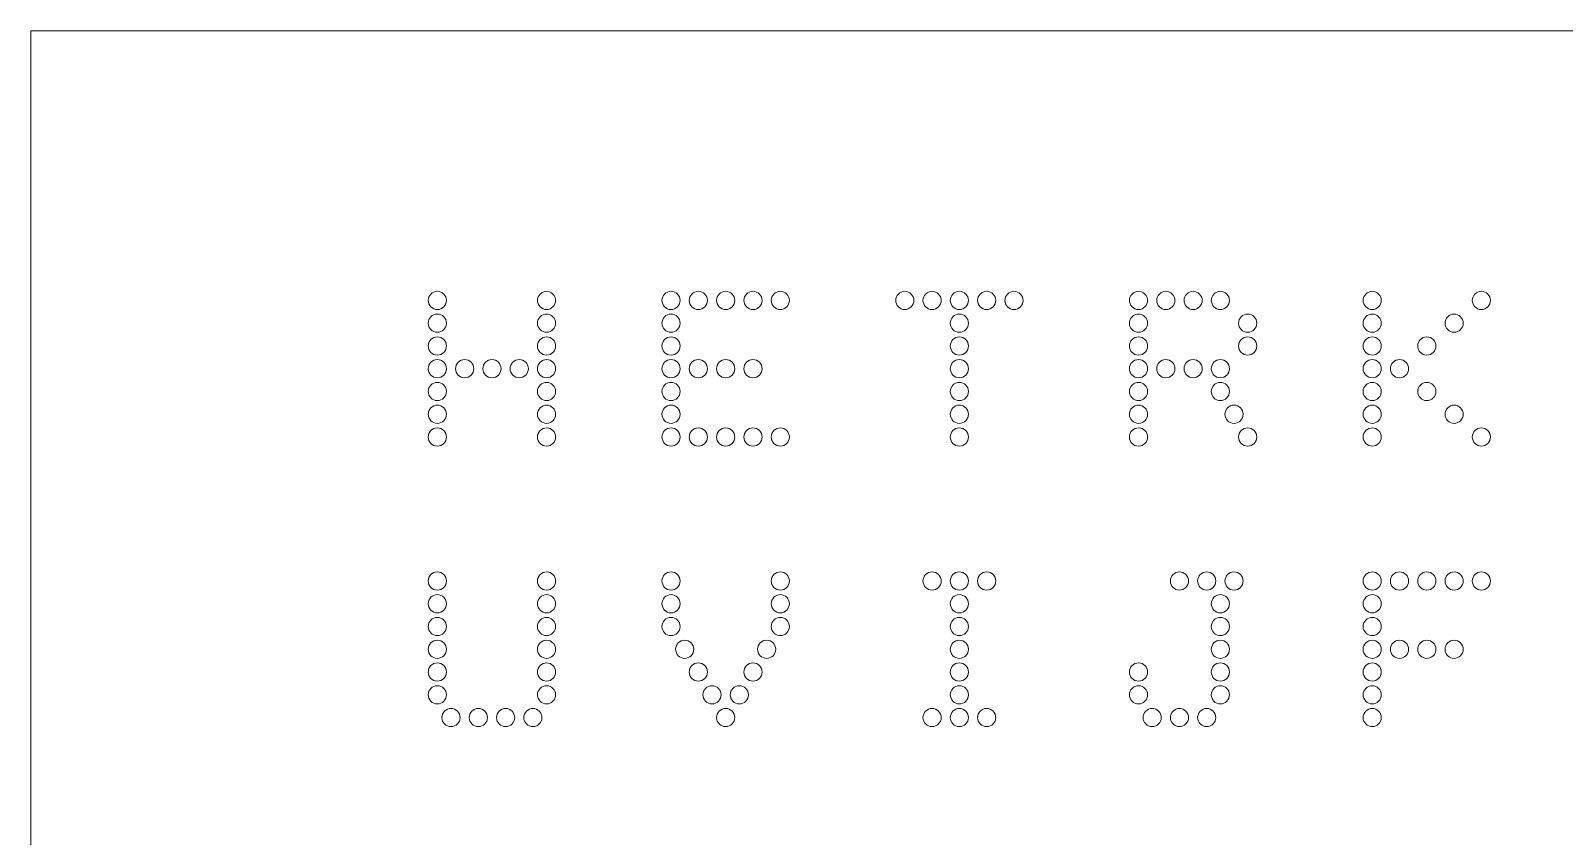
# Model space of a CAD drawing. Header units: millimetres. Extents: x -116 to 116, y -116 to 114.
# Drawn here: x -116.1 to -6.7, y 56.5 to 113.9 of the extents above; entities that cross this region are included whole.
import ezdxf

# ---------------------------------------------------------------- set-up
doc = ezdxf.new("R2010")
doc.units = ezdxf.units.MM
doc.header["$MEASUREMENT"] = 0
doc.layers.add('Laag 1', color=7, linetype='Continuous')

msp = doc.modelspace()

# ---------------------------------------------------------------- linework, layer by layer
at = {"layer": 'Laag 1', "color": 250, "lineweight": 20}
msp.add_lwpolyline([(-116.062, -116.062), (115.9378, -116.062), (115.9378, 113.938), (-116.062, 113.938), (-116.062, -116.062)], close=True, dxfattribs=at)
at = {"layer": 'Laag 1', "color": 250, "lineweight": 9}
for points in [[(-87.6993, 94.7068), (-87.6993, 94.3498), (-87.4072, 94.0577), (-87.0502, 94.0577), (-87.0502, 94.0577), (-86.6932, 94.0577), (-86.4011, 94.3498), (-86.4011, 94.7068), (-86.4011, 94.7068), (-86.4011, 95.0638), (-86.6932, 95.3559), (-87.0502, 95.3559), (-87.0502, 95.3559), (-87.4072, 95.3559), (-87.6993, 95.0638), (-87.6993, 94.7068)], [(-79.91, 94.7068), (-79.91, 94.3498), (-79.6179, 94.0577), (-79.2608, 94.0577), (-79.2608, 94.0577), (-78.9038, 94.0577), (-78.6117, 94.3498), (-78.6117, 94.7068), (-78.6117, 94.7068), (-78.6117, 95.0638), (-78.9038, 95.3559), (-79.2608, 95.3559), (-79.2608, 95.3559), (-79.6179, 95.3559), (-79.91, 95.0638), (-79.91, 94.7068)], [(-71.0262, 94.7068), (-71.0262, 94.3498), (-70.7341, 94.0577), (-70.3771, 94.0577), (-70.3771, 94.0577), (-70.0201, 94.0577), (-69.728, 94.3498), (-69.728, 94.7068), (-69.728, 94.7068), (-69.728, 95.0638), (-70.0201, 95.3559), (-70.3771, 95.3559), (-70.3771, 95.3559), (-70.7341, 95.3559), (-71.0262, 95.0638), (-71.0262, 94.7068)], [(-69.0789, 94.7068), (-69.0789, 94.3498), (-68.7868, 94.0577), (-68.4298, 94.0577), (-68.4298, 94.0577), (-68.0727, 94.0577), (-67.7806, 94.3498), (-67.7806, 94.7068), (-67.7806, 94.7068), (-67.7806, 95.0638), (-68.0727, 95.3559), (-68.4298, 95.3559), (-68.4298, 95.3559), (-68.7868, 95.3559), (-69.0789, 95.0638), (-69.0789, 94.7068)], [(-67.1315, 94.7068), (-67.1315, 94.3498), (-66.8394, 94.0577), (-66.4824, 94.0577), (-66.4824, 94.0577), (-66.1254, 94.0577), (-65.8333, 94.3498), (-65.8333, 94.7068), (-65.8333, 94.7068), (-65.8333, 95.0638), (-66.1254, 95.3559), (-66.4824, 95.3559), (-66.4824, 95.3559), (-66.8394, 95.3559), (-67.1315, 95.0638), (-67.1315, 94.7068)], [(-65.1842, 94.7068), (-65.1842, 94.3498), (-64.8921, 94.0577), (-64.5351, 94.0577), (-64.5351, 94.0577), (-64.1781, 94.0577), (-63.886, 94.3498), (-63.886, 94.7068), (-63.886, 94.7068), (-63.886, 95.0638), (-64.1781, 95.3559), (-64.5351, 95.3559), (-64.5351, 95.3559), (-64.8921, 95.3559), (-65.1842, 95.0638), (-65.1842, 94.7068)], [(-63.2369, 94.7068), (-63.2369, 94.3498), (-62.9448, 94.0577), (-62.5877, 94.0577), (-62.5877, 94.0577), (-62.2307, 94.0577), (-61.9386, 94.3498), (-61.9386, 94.7068), (-61.9386, 94.7068), (-61.9386, 95.0638), (-62.2307, 95.3559), (-62.5877, 95.3559), (-62.5877, 95.3559), (-62.9448, 95.3559), (-63.2369, 95.0638), (-63.2369, 94.7068)], [(-54.3531, 94.7068), (-54.3531, 94.3498), (-54.061, 94.0577), (-53.704, 94.0577), (-53.704, 94.0577), (-53.347, 94.0577), (-53.0549, 94.3498), (-53.0549, 94.7068), (-53.0549, 94.7068), (-53.0549, 95.0638), (-53.347, 95.3559), (-53.704, 95.3559), (-53.704, 95.3559), (-54.061, 95.3559), (-54.3531, 95.0638), (-54.3531, 94.7068)], [(-52.4058, 94.7068), (-52.4058, 94.3498), (-52.1137, 94.0577), (-51.7567, 94.0577), (-51.7567, 94.0577), (-51.3996, 94.0577), (-51.1075, 94.3498), (-51.1075, 94.7068), (-51.1075, 94.7068), (-51.1075, 95.0638), (-51.3996, 95.3559), (-51.7567, 95.3559), (-51.7567, 95.3559), (-52.1137, 95.3559), (-52.4058, 95.0638), (-52.4058, 94.7068)], [(-50.4584, 94.7068), (-50.4584, 94.3498), (-50.1663, 94.0577), (-49.8093, 94.0577), (-49.8093, 94.0577), (-49.4523, 94.0577), (-49.1602, 94.3498), (-49.1602, 94.7068), (-49.1602, 94.7068), (-49.1602, 95.0638), (-49.4523, 95.3559), (-49.8093, 95.3559), (-49.8093, 95.3559), (-50.1663, 95.3559), (-50.4584, 95.0638), (-50.4584, 94.7068)], [(-48.5111, 94.7068), (-48.5111, 94.3498), (-48.219, 94.0577), (-47.862, 94.0577), (-47.862, 94.0577), (-47.505, 94.0577), (-47.2129, 94.3498), (-47.2129, 94.7068), (-47.2129, 94.7068), (-47.2129, 95.0638), (-47.505, 95.3559), (-47.862, 95.3559), (-47.862, 95.3559), (-48.219, 95.3559), (-48.5111, 95.0638), (-48.5111, 94.7068)], [(-46.5638, 94.7068), (-46.5638, 94.3498), (-46.2717, 94.0577), (-45.9146, 94.0577), (-45.9146, 94.0577), (-45.5576, 94.0577), (-45.2655, 94.3498), (-45.2655, 94.7068), (-45.2655, 94.7068), (-45.2655, 95.0638), (-45.5576, 95.3559), (-45.9146, 95.3559), (-45.9146, 95.3559), (-46.2717, 95.3559), (-46.5638, 95.0638), (-46.5638, 94.7068)], [(-37.68, 94.7068), (-37.68, 94.3498), (-37.3879, 94.0577), (-37.0309, 94.0577), (-37.0309, 94.0577), (-36.6739, 94.0577), (-36.3818, 94.3498), (-36.3818, 94.7068), (-36.3818, 94.7068), (-36.3818, 95.0638), (-36.6739, 95.3559), (-37.0309, 95.3559), (-37.0309, 95.3559), (-37.3879, 95.3559), (-37.68, 95.0638), (-37.68, 94.7068)], [(-35.7327, 94.7068), (-35.7327, 94.3498), (-35.4406, 94.0577), (-35.0836, 94.0577), (-35.0836, 94.0577), (-34.7265, 94.0577), (-34.4344, 94.3498), (-34.4344, 94.7068), (-34.4344, 94.7068), (-34.4344, 95.0638), (-34.7265, 95.3559), (-35.0836, 95.3559), (-35.0836, 95.3559), (-35.4406, 95.3559), (-35.7327, 95.0638), (-35.7327, 94.7068)], [(-33.7853, 94.7068), (-33.7853, 94.3498), (-33.4932, 94.0577), (-33.1362, 94.0577), (-33.1362, 94.0577), (-32.7792, 94.0577), (-32.4871, 94.3498), (-32.4871, 94.7068), (-32.4871, 94.7068), (-32.4871, 95.0638), (-32.7792, 95.3559), (-33.1362, 95.3559), (-33.1362, 95.3559), (-33.4932, 95.3559), (-33.7853, 95.0638), (-33.7853, 94.7068)], [(-31.838, 94.7068), (-31.838, 94.3498), (-31.5459, 94.0577), (-31.1889, 94.0577), (-31.1889, 94.0577), (-30.8319, 94.0577), (-30.5398, 94.3498), (-30.5398, 94.7068), (-30.5398, 94.7068), (-30.5398, 95.0638), (-30.8319, 95.3559), (-31.1889, 95.3559), (-31.1889, 95.3559), (-31.5459, 95.3559), (-31.838, 95.0638), (-31.838, 94.7068)], [(-21.0069, 94.7068), (-21.0069, 94.3498), (-20.7148, 94.0577), (-20.3578, 94.0577), (-20.3578, 94.0577), (-20.0008, 94.0577), (-19.7087, 94.3498), (-19.7087, 94.7068), (-19.7087, 94.7068), (-19.7087, 95.0638), (-20.0008, 95.3559), (-20.3578, 95.3559), (-20.3578, 95.3559), (-20.7148, 95.3559), (-21.0069, 95.0638), (-21.0069, 94.7068)], [(-13.2176, 94.7068), (-13.2176, 94.3498), (-12.9255, 94.0577), (-12.5684, 94.0577), (-12.5684, 94.0577), (-12.2114, 94.0577), (-11.9193, 94.3498), (-11.9193, 94.7068), (-11.9193, 94.7068), (-11.9193, 95.0638), (-12.2114, 95.3559), (-12.5684, 95.3559), (-12.5684, 95.3559), (-12.9255, 95.3559), (-13.2176, 95.0638), (-13.2176, 94.7068)], [(-87.6993, 93.084), (-87.6993, 92.727), (-87.4072, 92.4349), (-87.0502, 92.4349), (-87.0502, 92.4349), (-86.6932, 92.4349), (-86.4011, 92.727), (-86.4011, 93.084), (-86.4011, 93.084), (-86.4011, 93.441), (-86.6932, 93.7331), (-87.0502, 93.7331), (-87.0502, 93.7331), (-87.4072, 93.7331), (-87.6993, 93.441), (-87.6993, 93.084)], [(-79.91, 93.084), (-79.91, 92.727), (-79.6179, 92.4349), (-79.2608, 92.4349), (-79.2608, 92.4349), (-78.9038, 92.4349), (-78.6117, 92.727), (-78.6117, 93.084), (-78.6117, 93.084), (-78.6117, 93.441), (-78.9038, 93.7331), (-79.2608, 93.7331), (-79.2608, 93.7331), (-79.6179, 93.7331), (-79.91, 93.441), (-79.91, 93.084)], [(-71.0262, 93.084), (-71.0262, 92.727), (-70.7341, 92.4349), (-70.3771, 92.4349), (-70.3771, 92.4349), (-70.0201, 92.4349), (-69.728, 92.727), (-69.728, 93.084), (-69.728, 93.084), (-69.728, 93.441), (-70.0201, 93.7331), (-70.3771, 93.7331), (-70.3771, 93.7331), (-70.7341, 93.7331), (-71.0262, 93.441), (-71.0262, 93.084)], [(-50.4584, 93.084), (-50.4584, 92.727), (-50.1663, 92.4349), (-49.8093, 92.4349), (-49.8093, 92.4349), (-49.4523, 92.4349), (-49.1602, 92.727), (-49.1602, 93.084), (-49.1602, 93.084), (-49.1602, 93.441), (-49.4523, 93.7331), (-49.8093, 93.7331), (-49.8093, 93.7331), (-50.1663, 93.7331), (-50.4584, 93.441), (-50.4584, 93.084)], [(-37.68, 93.084), (-37.68, 92.727), (-37.3879, 92.4349), (-37.0309, 92.4349), (-37.0309, 92.4349), (-36.6739, 92.4349), (-36.3818, 92.727), (-36.3818, 93.084), (-36.3818, 93.084), (-36.3818, 93.441), (-36.6739, 93.7331), (-37.0309, 93.7331), (-37.0309, 93.7331), (-37.3879, 93.7331), (-37.68, 93.441), (-37.68, 93.084)], [(-29.8907, 93.084), (-29.8907, 92.727), (-29.5986, 92.4349), (-29.2415, 92.4349), (-29.2415, 92.4349), (-28.8845, 92.4349), (-28.5924, 92.727), (-28.5924, 93.084), (-28.5924, 93.084), (-28.5924, 93.441), (-28.8845, 93.7331), (-29.2415, 93.7331), (-29.2415, 93.7331), (-29.5986, 93.7331), (-29.8907, 93.441), (-29.8907, 93.084)], [(-21.0069, 93.084), (-21.0069, 92.727), (-20.7148, 92.4349), (-20.3578, 92.4349), (-20.3578, 92.4349), (-20.0008, 92.4349), (-19.7087, 92.727), (-19.7087, 93.084), (-19.7087, 93.084), (-19.7087, 93.441), (-20.0008, 93.7331), (-20.3578, 93.7331), (-20.3578, 93.7331), (-20.7148, 93.7331), (-21.0069, 93.441), (-21.0069, 93.084)], [(-15.1649, 93.084), (-15.1649, 92.727), (-14.8728, 92.4349), (-14.5158, 92.4349), (-14.5158, 92.4349), (-14.1588, 92.4349), (-13.8667, 92.727), (-13.8667, 93.084), (-13.8667, 93.084), (-13.8667, 93.441), (-14.1588, 93.7331), (-14.5158, 93.7331), (-14.5158, 93.7331), (-14.8728, 93.7331), (-15.1649, 93.441), (-15.1649, 93.084)], [(-87.6993, 91.4612), (-87.6993, 91.1042), (-87.4072, 90.8121), (-87.0502, 90.8121), (-87.0502, 90.8121), (-86.6932, 90.8121), (-86.4011, 91.1042), (-86.4011, 91.4612), (-86.4011, 91.4612), (-86.4011, 91.8182), (-86.6932, 92.1103), (-87.0502, 92.1103), (-87.0502, 92.1103), (-87.4072, 92.1103), (-87.6993, 91.8182), (-87.6993, 91.4612)], [(-79.91, 91.4612), (-79.91, 91.1042), (-79.6179, 90.8121), (-79.2608, 90.8121), (-79.2608, 90.8121), (-78.9038, 90.8121), (-78.6117, 91.1042), (-78.6117, 91.4612), (-78.6117, 91.4612), (-78.6117, 91.8182), (-78.9038, 92.1103), (-79.2608, 92.1103), (-79.2608, 92.1103), (-79.6179, 92.1103), (-79.91, 91.8182), (-79.91, 91.4612)], [(-71.0262, 91.4612), (-71.0262, 91.1042), (-70.7341, 90.8121), (-70.3771, 90.8121), (-70.3771, 90.8121), (-70.0201, 90.8121), (-69.728, 91.1042), (-69.728, 91.4612), (-69.728, 91.4612), (-69.728, 91.8182), (-70.0201, 92.1103), (-70.3771, 92.1103), (-70.3771, 92.1103), (-70.7341, 92.1103), (-71.0262, 91.8182), (-71.0262, 91.4612)], [(-50.4584, 91.4612), (-50.4584, 91.1042), (-50.1663, 90.8121), (-49.8093, 90.8121), (-49.8093, 90.8121), (-49.4523, 90.8121), (-49.1602, 91.1042), (-49.1602, 91.4612), (-49.1602, 91.4612), (-49.1602, 91.8182), (-49.4523, 92.1103), (-49.8093, 92.1103), (-49.8093, 92.1103), (-50.1663, 92.1103), (-50.4584, 91.8182), (-50.4584, 91.4612)], [(-37.68, 91.4612), (-37.68, 91.1042), (-37.3879, 90.8121), (-37.0309, 90.8121), (-37.0309, 90.8121), (-36.6739, 90.8121), (-36.3818, 91.1042), (-36.3818, 91.4612), (-36.3818, 91.4612), (-36.3818, 91.8182), (-36.6739, 92.1103), (-37.0309, 92.1103), (-37.0309, 92.1103), (-37.3879, 92.1103), (-37.68, 91.8182), (-37.68, 91.4612)], [(-29.8907, 91.4612), (-29.8907, 91.1042), (-29.5986, 90.8121), (-29.2415, 90.8121), (-29.2415, 90.8121), (-28.8845, 90.8121), (-28.5924, 91.1042), (-28.5924, 91.4612), (-28.5924, 91.4612), (-28.5924, 91.8182), (-28.8845, 92.1103), (-29.2415, 92.1103), (-29.2415, 92.1103), (-29.5986, 92.1103), (-29.8907, 91.8182), (-29.8907, 91.4612)], [(-21.0069, 91.4612), (-21.0069, 91.1042), (-20.7148, 90.8121), (-20.3578, 90.8121), (-20.3578, 90.8121), (-20.0008, 90.8121), (-19.7087, 91.1042), (-19.7087, 91.4612), (-19.7087, 91.4612), (-19.7087, 91.8182), (-20.0008, 92.1103), (-20.3578, 92.1103), (-20.3578, 92.1103), (-20.7148, 92.1103), (-21.0069, 91.8182), (-21.0069, 91.4612)], [(-17.1122, 91.4612), (-17.1122, 91.1042), (-16.8201, 90.8121), (-16.4631, 90.8121), (-16.4631, 90.8121), (-16.1061, 90.8121), (-15.814, 91.1042), (-15.814, 91.4612), (-15.814, 91.4612), (-15.814, 91.8182), (-16.1061, 92.1103), (-16.4631, 92.1103), (-16.4631, 92.1103), (-16.8201, 92.1103), (-17.1122, 91.8182), (-17.1122, 91.4612)], [(-87.6993, 89.8385), (-87.6993, 89.4814), (-87.4072, 89.1893), (-87.0502, 89.1893), (-87.0502, 89.1893), (-86.6932, 89.1893), (-86.4011, 89.4814), (-86.4011, 89.8385), (-86.4011, 89.8385), (-86.4011, 90.1955), (-86.6932, 90.4876), (-87.0502, 90.4876), (-87.0502, 90.4876), (-87.4072, 90.4876), (-87.6993, 90.1955), (-87.6993, 89.8385)], [(-85.752, 89.8385), (-85.752, 89.4814), (-85.4599, 89.1893), (-85.1029, 89.1893), (-85.1029, 89.1893), (-84.7458, 89.1893), (-84.4537, 89.4814), (-84.4537, 89.8385), (-84.4537, 89.8385), (-84.4537, 90.1955), (-84.7458, 90.4876), (-85.1029, 90.4876), (-85.1029, 90.4876), (-85.4599, 90.4876), (-85.752, 90.1955), (-85.752, 89.8385)], [(-83.8046, 89.8385), (-83.8046, 89.4814), (-83.5125, 89.1893), (-83.1555, 89.1893), (-83.1555, 89.1893), (-82.7985, 89.1893), (-82.5064, 89.4814), (-82.5064, 89.8385), (-82.5064, 89.8385), (-82.5064, 90.1955), (-82.7985, 90.4876), (-83.1555, 90.4876), (-83.1555, 90.4876), (-83.5125, 90.4876), (-83.8046, 90.1955), (-83.8046, 89.8385)], [(-81.8573, 89.8385), (-81.8573, 89.4814), (-81.5652, 89.1893), (-81.2082, 89.1893), (-81.2082, 89.1893), (-80.8512, 89.1893), (-80.5591, 89.4814), (-80.5591, 89.8385), (-80.5591, 89.8385), (-80.5591, 90.1955), (-80.8512, 90.4876), (-81.2082, 90.4876), (-81.2082, 90.4876), (-81.5652, 90.4876), (-81.8573, 90.1955), (-81.8573, 89.8385)], [(-79.91, 89.8385), (-79.91, 89.4814), (-79.6179, 89.1893), (-79.2608, 89.1893), (-79.2608, 89.1893), (-78.9038, 89.1893), (-78.6117, 89.4814), (-78.6117, 89.8385), (-78.6117, 89.8385), (-78.6117, 90.1955), (-78.9038, 90.4876), (-79.2608, 90.4876), (-79.2608, 90.4876), (-79.6179, 90.4876), (-79.91, 90.1955), (-79.91, 89.8385)], [(-71.0262, 89.8385), (-71.0262, 89.4814), (-70.7341, 89.1893), (-70.3771, 89.1893), (-70.3771, 89.1893), (-70.0201, 89.1893), (-69.728, 89.4814), (-69.728, 89.8385), (-69.728, 89.8385), (-69.728, 90.1955), (-70.0201, 90.4876), (-70.3771, 90.4876), (-70.3771, 90.4876), (-70.7341, 90.4876), (-71.0262, 90.1955), (-71.0262, 89.8385)], [(-69.0789, 89.8385), (-69.0789, 89.4814), (-68.7868, 89.1893), (-68.4298, 89.1893), (-68.4298, 89.1893), (-68.0727, 89.1893), (-67.7806, 89.4814), (-67.7806, 89.8385), (-67.7806, 89.8385), (-67.7806, 90.1955), (-68.0727, 90.4876), (-68.4298, 90.4876), (-68.4298, 90.4876), (-68.7868, 90.4876), (-69.0789, 90.1955), (-69.0789, 89.8385)], [(-67.1315, 89.8385), (-67.1315, 89.4814), (-66.8394, 89.1893), (-66.4824, 89.1893), (-66.4824, 89.1893), (-66.1254, 89.1893), (-65.8333, 89.4814), (-65.8333, 89.8385), (-65.8333, 89.8385), (-65.8333, 90.1955), (-66.1254, 90.4876), (-66.4824, 90.4876), (-66.4824, 90.4876), (-66.8394, 90.4876), (-67.1315, 90.1955), (-67.1315, 89.8385)], [(-65.1842, 89.8385), (-65.1842, 89.4814), (-64.8921, 89.1893), (-64.5351, 89.1893), (-64.5351, 89.1893), (-64.1781, 89.1893), (-63.886, 89.4814), (-63.886, 89.8385), (-63.886, 89.8385), (-63.886, 90.1955), (-64.1781, 90.4876), (-64.5351, 90.4876), (-64.5351, 90.4876), (-64.8921, 90.4876), (-65.1842, 90.1955), (-65.1842, 89.8385)], [(-50.4584, 89.8385), (-50.4584, 89.4814), (-50.1663, 89.1893), (-49.8093, 89.1893), (-49.8093, 89.1893), (-49.4523, 89.1893), (-49.1602, 89.4814), (-49.1602, 89.8385), (-49.1602, 89.8385), (-49.1602, 90.1955), (-49.4523, 90.4876), (-49.8093, 90.4876), (-49.8093, 90.4876), (-50.1663, 90.4876), (-50.4584, 90.1955), (-50.4584, 89.8385)], [(-37.68, 89.8385), (-37.68, 89.4814), (-37.3879, 89.1893), (-37.0309, 89.1893), (-37.0309, 89.1893), (-36.6739, 89.1893), (-36.3818, 89.4814), (-36.3818, 89.8385), (-36.3818, 89.8385), (-36.3818, 90.1955), (-36.6739, 90.4876), (-37.0309, 90.4876), (-37.0309, 90.4876), (-37.3879, 90.4876), (-37.68, 90.1955), (-37.68, 89.8385)], [(-35.7327, 89.8385), (-35.7327, 89.4814), (-35.4406, 89.1893), (-35.0836, 89.1893), (-35.0836, 89.1893), (-34.7265, 89.1893), (-34.4344, 89.4814), (-34.4344, 89.8385), (-34.4344, 89.8385), (-34.4344, 90.1955), (-34.7265, 90.4876), (-35.0836, 90.4876), (-35.0836, 90.4876), (-35.4406, 90.4876), (-35.7327, 90.1955), (-35.7327, 89.8385)], [(-33.7853, 89.8385), (-33.7853, 89.4814), (-33.4932, 89.1893), (-33.1362, 89.1893), (-33.1362, 89.1893), (-32.7792, 89.1893), (-32.4871, 89.4814), (-32.4871, 89.8385), (-32.4871, 89.8385), (-32.4871, 90.1955), (-32.7792, 90.4876), (-33.1362, 90.4876), (-33.1362, 90.4876), (-33.4932, 90.4876), (-33.7853, 90.1955), (-33.7853, 89.8385)], [(-31.838, 89.8385), (-31.838, 89.4814), (-31.5459, 89.1893), (-31.1889, 89.1893), (-31.1889, 89.1893), (-30.8319, 89.1893), (-30.5398, 89.4814), (-30.5398, 89.8385), (-30.5398, 89.8385), (-30.5398, 90.1955), (-30.8319, 90.4876), (-31.1889, 90.4876), (-31.1889, 90.4876), (-31.5459, 90.4876), (-31.838, 90.1955), (-31.838, 89.8385)], [(-21.0069, 89.8385), (-21.0069, 89.4814), (-20.7148, 89.1893), (-20.3578, 89.1893), (-20.3578, 89.1893), (-20.0008, 89.1893), (-19.7087, 89.4814), (-19.7087, 89.8385), (-19.7087, 89.8385), (-19.7087, 90.1955), (-20.0008, 90.4876), (-20.3578, 90.4876), (-20.3578, 90.4876), (-20.7148, 90.4876), (-21.0069, 90.1955), (-21.0069, 89.8385)], [(-19.0596, 89.8385), (-19.0596, 89.4814), (-18.7675, 89.1893), (-18.4105, 89.1893), (-18.4105, 89.1893), (-18.0534, 89.1893), (-17.7613, 89.4814), (-17.7613, 89.8385), (-17.7613, 89.8385), (-17.7613, 90.1955), (-18.0534, 90.4876), (-18.4105, 90.4876), (-18.4105, 90.4876), (-18.7675, 90.4876), (-19.0596, 90.1955), (-19.0596, 89.8385)], [(-87.6993, 88.2157), (-87.6993, 87.8587), (-87.4072, 87.5666), (-87.0502, 87.5666), (-87.0502, 87.5666), (-86.6932, 87.5666), (-86.4011, 87.8587), (-86.4011, 88.2157), (-86.4011, 88.2157), (-86.4011, 88.5727), (-86.6932, 88.8648), (-87.0502, 88.8648), (-87.0502, 88.8648), (-87.4072, 88.8648), (-87.6993, 88.5727), (-87.6993, 88.2157)], [(-79.91, 88.2157), (-79.91, 87.8587), (-79.6179, 87.5666), (-79.2608, 87.5666), (-79.2608, 87.5666), (-78.9038, 87.5666), (-78.6117, 87.8587), (-78.6117, 88.2157), (-78.6117, 88.2157), (-78.6117, 88.5727), (-78.9038, 88.8648), (-79.2608, 88.8648), (-79.2608, 88.8648), (-79.6179, 88.8648), (-79.91, 88.5727), (-79.91, 88.2157)], [(-71.0262, 88.2157), (-71.0262, 87.8587), (-70.7341, 87.5666), (-70.3771, 87.5666), (-70.3771, 87.5666), (-70.0201, 87.5666), (-69.728, 87.8587), (-69.728, 88.2157), (-69.728, 88.2157), (-69.728, 88.5727), (-70.0201, 88.8648), (-70.3771, 88.8648), (-70.3771, 88.8648), (-70.7341, 88.8648), (-71.0262, 88.5727), (-71.0262, 88.2157)], [(-50.4584, 88.2157), (-50.4584, 87.8587), (-50.1663, 87.5666), (-49.8093, 87.5666), (-49.8093, 87.5666), (-49.4523, 87.5666), (-49.1602, 87.8587), (-49.1602, 88.2157), (-49.1602, 88.2157), (-49.1602, 88.5727), (-49.4523, 88.8648), (-49.8093, 88.8648), (-49.8093, 88.8648), (-50.1663, 88.8648), (-50.4584, 88.5727), (-50.4584, 88.2157)], [(-37.68, 88.2157), (-37.68, 87.8587), (-37.3879, 87.5666), (-37.0309, 87.5666), (-37.0309, 87.5666), (-36.6739, 87.5666), (-36.3818, 87.8587), (-36.3818, 88.2157), (-36.3818, 88.2157), (-36.3818, 88.5727), (-36.6739, 88.8648), (-37.0309, 88.8648), (-37.0309, 88.8648), (-37.3879, 88.8648), (-37.68, 88.5727), (-37.68, 88.2157)], [(-31.838, 88.2157), (-31.838, 87.8587), (-31.5459, 87.5666), (-31.1889, 87.5666), (-31.1889, 87.5666), (-30.8319, 87.5666), (-30.5398, 87.8587), (-30.5398, 88.2157), (-30.5398, 88.2157), (-30.5398, 88.5727), (-30.8319, 88.8648), (-31.1889, 88.8648), (-31.1889, 88.8648), (-31.5459, 88.8648), (-31.838, 88.5727), (-31.838, 88.2157)], [(-21.0069, 88.2157), (-21.0069, 87.8587), (-20.7148, 87.5666), (-20.3578, 87.5666), (-20.3578, 87.5666), (-20.0008, 87.5666), (-19.7087, 87.8587), (-19.7087, 88.2157), (-19.7087, 88.2157), (-19.7087, 88.5727), (-20.0008, 88.8648), (-20.3578, 88.8648), (-20.3578, 88.8648), (-20.7148, 88.8648), (-21.0069, 88.5727), (-21.0069, 88.2157)], [(-17.1122, 88.2157), (-17.1122, 87.8587), (-16.8201, 87.5666), (-16.4631, 87.5666), (-16.4631, 87.5666), (-16.1061, 87.5666), (-15.814, 87.8587), (-15.814, 88.2157), (-15.814, 88.2157), (-15.814, 88.5727), (-16.1061, 88.8648), (-16.4631, 88.8648), (-16.4631, 88.8648), (-16.8201, 88.8648), (-17.1122, 88.5727), (-17.1122, 88.2157)], [(-87.6993, 86.5929), (-87.6993, 86.2359), (-87.4072, 85.9438), (-87.0502, 85.9438), (-87.0502, 85.9438), (-86.6932, 85.9438), (-86.4011, 86.2359), (-86.4011, 86.5929), (-86.4011, 86.5929), (-86.4011, 86.9499), (-86.6932, 87.242), (-87.0502, 87.242), (-87.0502, 87.242), (-87.4072, 87.242), (-87.6993, 86.9499), (-87.6993, 86.5929)], [(-79.91, 86.5929), (-79.91, 86.2359), (-79.6179, 85.9438), (-79.2608, 85.9438), (-79.2608, 85.9438), (-78.9038, 85.9438), (-78.6117, 86.2359), (-78.6117, 86.5929), (-78.6117, 86.5929), (-78.6117, 86.9499), (-78.9038, 87.242), (-79.2608, 87.242), (-79.2608, 87.242), (-79.6179, 87.242), (-79.91, 86.9499), (-79.91, 86.5929)], [(-71.0262, 86.5929), (-71.0262, 86.2359), (-70.7341, 85.9438), (-70.3771, 85.9438), (-70.3771, 85.9438), (-70.0201, 85.9438), (-69.728, 86.2359), (-69.728, 86.5929), (-69.728, 86.5929), (-69.728, 86.9499), (-70.0201, 87.242), (-70.3771, 87.242), (-70.3771, 87.242), (-70.7341, 87.242), (-71.0262, 86.9499), (-71.0262, 86.5929)], [(-50.4584, 86.5929), (-50.4584, 86.2359), (-50.1663, 85.9438), (-49.8093, 85.9438), (-49.8093, 85.9438), (-49.4523, 85.9438), (-49.1602, 86.2359), (-49.1602, 86.5929), (-49.1602, 86.5929), (-49.1602, 86.9499), (-49.4523, 87.242), (-49.8093, 87.242), (-49.8093, 87.242), (-50.1663, 87.242), (-50.4584, 86.9499), (-50.4584, 86.5929)], [(-37.68, 86.5929), (-37.68, 86.2359), (-37.3879, 85.9438), (-37.0309, 85.9438), (-37.0309, 85.9438), (-36.6739, 85.9438), (-36.3818, 86.2359), (-36.3818, 86.5929), (-36.3818, 86.5929), (-36.3818, 86.9499), (-36.6739, 87.242), (-37.0309, 87.242), (-37.0309, 87.242), (-37.3879, 87.242), (-37.68, 86.9499), (-37.68, 86.5929)], [(-30.8643, 86.5929), (-30.8643, 86.2359), (-30.5722, 85.9438), (-30.2152, 85.9438), (-30.2152, 85.9438), (-29.8582, 85.9438), (-29.5661, 86.2359), (-29.5661, 86.5929), (-29.5661, 86.5929), (-29.5661, 86.9499), (-29.8582, 87.242), (-30.2152, 87.242), (-30.2152, 87.242), (-30.5722, 87.242), (-30.8643, 86.9499), (-30.8643, 86.5929)], [(-21.0069, 86.5929), (-21.0069, 86.2359), (-20.7148, 85.9438), (-20.3578, 85.9438), (-20.3578, 85.9438), (-20.0008, 85.9438), (-19.7087, 86.2359), (-19.7087, 86.5929), (-19.7087, 86.5929), (-19.7087, 86.9499), (-20.0008, 87.242), (-20.3578, 87.242), (-20.3578, 87.242), (-20.7148, 87.242), (-21.0069, 86.9499), (-21.0069, 86.5929)], [(-15.1649, 86.5929), (-15.1649, 86.2359), (-14.8728, 85.9438), (-14.5158, 85.9438), (-14.5158, 85.9438), (-14.1588, 85.9438), (-13.8667, 86.2359), (-13.8667, 86.5929), (-13.8667, 86.5929), (-13.8667, 86.9499), (-14.1588, 87.242), (-14.5158, 87.242), (-14.5158, 87.242), (-14.8728, 87.242), (-15.1649, 86.9499), (-15.1649, 86.5929)], [(-87.6993, 84.9701), (-87.6993, 84.6131), (-87.4072, 84.321), (-87.0502, 84.321), (-87.0502, 84.321), (-86.6932, 84.321), (-86.4011, 84.6131), (-86.4011, 84.9701), (-86.4011, 84.9701), (-86.4011, 85.3271), (-86.6932, 85.6192), (-87.0502, 85.6192), (-87.0502, 85.6192), (-87.4072, 85.6192), (-87.6993, 85.3271), (-87.6993, 84.9701)], [(-79.91, 84.9701), (-79.91, 84.6131), (-79.6179, 84.321), (-79.2608, 84.321), (-79.2608, 84.321), (-78.9038, 84.321), (-78.6117, 84.6131), (-78.6117, 84.9701), (-78.6117, 84.9701), (-78.6117, 85.3271), (-78.9038, 85.6192), (-79.2608, 85.6192), (-79.2608, 85.6192), (-79.6179, 85.6192), (-79.91, 85.3271), (-79.91, 84.9701)], [(-71.0262, 84.9701), (-71.0262, 84.6131), (-70.7341, 84.321), (-70.3771, 84.321), (-70.3771, 84.321), (-70.0201, 84.321), (-69.728, 84.6131), (-69.728, 84.9701), (-69.728, 84.9701), (-69.728, 85.3271), (-70.0201, 85.6192), (-70.3771, 85.6192), (-70.3771, 85.6192), (-70.7341, 85.6192), (-71.0262, 85.3271), (-71.0262, 84.9701)], [(-69.0789, 84.9701), (-69.0789, 84.6131), (-68.7868, 84.321), (-68.4298, 84.321), (-68.4298, 84.321), (-68.0727, 84.321), (-67.7806, 84.6131), (-67.7806, 84.9701), (-67.7806, 84.9701), (-67.7806, 85.3271), (-68.0727, 85.6192), (-68.4298, 85.6192), (-68.4298, 85.6192), (-68.7868, 85.6192), (-69.0789, 85.3271), (-69.0789, 84.9701)], [(-67.1315, 84.9701), (-67.1315, 84.6131), (-66.8394, 84.321), (-66.4824, 84.321), (-66.4824, 84.321), (-66.1254, 84.321), (-65.8333, 84.6131), (-65.8333, 84.9701), (-65.8333, 84.9701), (-65.8333, 85.3271), (-66.1254, 85.6192), (-66.4824, 85.6192), (-66.4824, 85.6192), (-66.8394, 85.6192), (-67.1315, 85.3271), (-67.1315, 84.9701)], [(-65.1842, 84.9701), (-65.1842, 84.6131), (-64.8921, 84.321), (-64.5351, 84.321), (-64.5351, 84.321), (-64.1781, 84.321), (-63.886, 84.6131), (-63.886, 84.9701), (-63.886, 84.9701), (-63.886, 85.3271), (-64.1781, 85.6192), (-64.5351, 85.6192), (-64.5351, 85.6192), (-64.8921, 85.6192), (-65.1842, 85.3271), (-65.1842, 84.9701)], [(-63.2369, 84.9701), (-63.2369, 84.6131), (-62.9448, 84.321), (-62.5877, 84.321), (-62.5877, 84.321), (-62.2307, 84.321), (-61.9386, 84.6131), (-61.9386, 84.9701), (-61.9386, 84.9701), (-61.9386, 85.3271), (-62.2307, 85.6192), (-62.5877, 85.6192), (-62.5877, 85.6192), (-62.9448, 85.6192), (-63.2369, 85.3271), (-63.2369, 84.9701)], [(-50.4584, 84.9701), (-50.4584, 84.6131), (-50.1663, 84.321), (-49.8093, 84.321), (-49.8093, 84.321), (-49.4523, 84.321), (-49.1602, 84.6131), (-49.1602, 84.9701), (-49.1602, 84.9701), (-49.1602, 85.3271), (-49.4523, 85.6192), (-49.8093, 85.6192), (-49.8093, 85.6192), (-50.1663, 85.6192), (-50.4584, 85.3271), (-50.4584, 84.9701)], [(-37.68, 84.9701), (-37.68, 84.6131), (-37.3879, 84.321), (-37.0309, 84.321), (-37.0309, 84.321), (-36.6739, 84.321), (-36.3818, 84.6131), (-36.3818, 84.9701), (-36.3818, 84.9701), (-36.3818, 85.3271), (-36.6739, 85.6192), (-37.0309, 85.6192), (-37.0309, 85.6192), (-37.3879, 85.6192), (-37.68, 85.3271), (-37.68, 84.9701)], [(-29.8907, 84.9701), (-29.8907, 84.6131), (-29.5986, 84.321), (-29.2415, 84.321), (-29.2415, 84.321), (-28.8845, 84.321), (-28.5924, 84.6131), (-28.5924, 84.9701), (-28.5924, 84.9701), (-28.5924, 85.3271), (-28.8845, 85.6192), (-29.2415, 85.6192), (-29.2415, 85.6192), (-29.5986, 85.6192), (-29.8907, 85.3271), (-29.8907, 84.9701)], [(-21.0069, 84.9701), (-21.0069, 84.6131), (-20.7148, 84.321), (-20.3578, 84.321), (-20.3578, 84.321), (-20.0008, 84.321), (-19.7087, 84.6131), (-19.7087, 84.9701), (-19.7087, 84.9701), (-19.7087, 85.3271), (-20.0008, 85.6192), (-20.3578, 85.6192), (-20.3578, 85.6192), (-20.7148, 85.6192), (-21.0069, 85.3271), (-21.0069, 84.9701)], [(-13.2176, 84.9701), (-13.2176, 84.6131), (-12.9255, 84.321), (-12.5684, 84.321), (-12.5684, 84.321), (-12.2114, 84.321), (-11.9193, 84.6131), (-11.9193, 84.9701), (-11.9193, 84.9701), (-11.9193, 85.3271), (-12.2114, 85.6192), (-12.5684, 85.6192), (-12.5684, 85.6192), (-12.9255, 85.6192), (-13.2176, 85.3271), (-13.2176, 84.9701)], [(-87.6993, 74.7045), (-87.6993, 74.3475), (-87.4072, 74.0554), (-87.0502, 74.0554), (-87.0502, 74.0554), (-86.6932, 74.0554), (-86.4011, 74.3475), (-86.4011, 74.7045), (-86.4011, 74.7045), (-86.4011, 75.0615), (-86.6932, 75.3536), (-87.0502, 75.3536), (-87.0502, 75.3536), (-87.4072, 75.3536), (-87.6993, 75.0615), (-87.6993, 74.7045)], [(-79.91, 74.7045), (-79.91, 74.3475), (-79.6179, 74.0554), (-79.2608, 74.0554), (-79.2608, 74.0554), (-78.9038, 74.0554), (-78.6117, 74.3475), (-78.6117, 74.7045), (-78.6117, 74.7045), (-78.6117, 75.0615), (-78.9038, 75.3536), (-79.2608, 75.3536), (-79.2608, 75.3536), (-79.6179, 75.3536), (-79.91, 75.0615), (-79.91, 74.7045)], [(-71.0262, 74.7045), (-71.0262, 74.3475), (-70.7341, 74.0554), (-70.3771, 74.0554), (-70.3771, 74.0554), (-70.0201, 74.0554), (-69.728, 74.3475), (-69.728, 74.7045), (-69.728, 74.7045), (-69.728, 75.0615), (-70.0201, 75.3536), (-70.3771, 75.3536), (-70.3771, 75.3536), (-70.7341, 75.3536), (-71.0262, 75.0615), (-71.0262, 74.7045)], [(-63.2369, 74.7045), (-63.2369, 74.3475), (-62.9448, 74.0554), (-62.5877, 74.0554), (-62.5877, 74.0554), (-62.2307, 74.0554), (-61.9386, 74.3475), (-61.9386, 74.7045), (-61.9386, 74.7045), (-61.9386, 75.0615), (-62.2307, 75.3536), (-62.5877, 75.3536), (-62.5877, 75.3536), (-62.9448, 75.3536), (-63.2369, 75.0615), (-63.2369, 74.7045)], [(-52.4058, 74.7045), (-52.4058, 74.3475), (-52.1137, 74.0554), (-51.7567, 74.0554), (-51.7567, 74.0554), (-51.3996, 74.0554), (-51.1075, 74.3475), (-51.1075, 74.7045), (-51.1075, 74.7045), (-51.1075, 75.0615), (-51.3996, 75.3536), (-51.7567, 75.3536), (-51.7567, 75.3536), (-52.1137, 75.3536), (-52.4058, 75.0615), (-52.4058, 74.7045)], [(-50.4584, 74.7045), (-50.4584, 74.3475), (-50.1663, 74.0554), (-49.8093, 74.0554), (-49.8093, 74.0554), (-49.4523, 74.0554), (-49.1602, 74.3475), (-49.1602, 74.7045), (-49.1602, 74.7045), (-49.1602, 75.0615), (-49.4523, 75.3536), (-49.8093, 75.3536), (-49.8093, 75.3536), (-50.1663, 75.3536), (-50.4584, 75.0615), (-50.4584, 74.7045)], [(-48.5111, 74.7045), (-48.5111, 74.3475), (-48.219, 74.0554), (-47.862, 74.0554), (-47.862, 74.0554), (-47.505, 74.0554), (-47.2129, 74.3475), (-47.2129, 74.7045), (-47.2129, 74.7045), (-47.2129, 75.0615), (-47.505, 75.3536), (-47.862, 75.3536), (-47.862, 75.3536), (-48.219, 75.3536), (-48.5111, 75.0615), (-48.5111, 74.7045)], [(-34.759, 74.7045), (-34.759, 74.3475), (-34.4669, 74.0554), (-34.1099, 74.0554), (-34.1099, 74.0554), (-33.7529, 74.0554), (-33.4608, 74.3475), (-33.4608, 74.7045), (-33.4608, 74.7045), (-33.4608, 75.0615), (-33.7529, 75.3536), (-34.1099, 75.3536), (-34.1099, 75.3536), (-34.4669, 75.3536), (-34.759, 75.0615), (-34.759, 74.7045)], [(-32.8117, 74.7045), (-32.8117, 74.3475), (-32.5196, 74.0554), (-32.1625, 74.0554), (-32.1625, 74.0554), (-31.8055, 74.0554), (-31.5134, 74.3475), (-31.5134, 74.7045), (-31.5134, 74.7045), (-31.5134, 75.0615), (-31.8055, 75.3536), (-32.1625, 75.3536), (-32.1625, 75.3536), (-32.5196, 75.3536), (-32.8117, 75.0615), (-32.8117, 74.7045)], [(-30.8643, 74.7045), (-30.8643, 74.3475), (-30.5722, 74.0554), (-30.2152, 74.0554), (-30.2152, 74.0554), (-29.8582, 74.0554), (-29.5661, 74.3475), (-29.5661, 74.7045), (-29.5661, 74.7045), (-29.5661, 75.0615), (-29.8582, 75.3536), (-30.2152, 75.3536), (-30.2152, 75.3536), (-30.5722, 75.3536), (-30.8643, 75.0615), (-30.8643, 74.7045)], [(-21.0069, 74.7045), (-21.0069, 74.3475), (-20.7148, 74.0554), (-20.3578, 74.0554), (-20.3578, 74.0554), (-20.0008, 74.0554), (-19.7087, 74.3475), (-19.7087, 74.7045), (-19.7087, 74.7045), (-19.7087, 75.0615), (-20.0008, 75.3536), (-20.3578, 75.3536), (-20.3578, 75.3536), (-20.7148, 75.3536), (-21.0069, 75.0615), (-21.0069, 74.7045)], [(-19.0596, 74.7045), (-19.0596, 74.3475), (-18.7675, 74.0554), (-18.4105, 74.0554), (-18.4105, 74.0554), (-18.0534, 74.0554), (-17.7613, 74.3475), (-17.7613, 74.7045), (-17.7613, 74.7045), (-17.7613, 75.0615), (-18.0534, 75.3536), (-18.4105, 75.3536), (-18.4105, 75.3536), (-18.7675, 75.3536), (-19.0596, 75.0615), (-19.0596, 74.7045)], [(-17.1122, 74.7045), (-17.1122, 74.3475), (-16.8201, 74.0554), (-16.4631, 74.0554), (-16.4631, 74.0554), (-16.1061, 74.0554), (-15.814, 74.3475), (-15.814, 74.7045), (-15.814, 74.7045), (-15.814, 75.0615), (-16.1061, 75.3536), (-16.4631, 75.3536), (-16.4631, 75.3536), (-16.8201, 75.3536), (-17.1122, 75.0615), (-17.1122, 74.7045)], [(-15.1649, 74.7045), (-15.1649, 74.3475), (-14.8728, 74.0554), (-14.5158, 74.0554), (-14.5158, 74.0554), (-14.1588, 74.0554), (-13.8667, 74.3475), (-13.8667, 74.7045), (-13.8667, 74.7045), (-13.8667, 75.0615), (-14.1588, 75.3536), (-14.5158, 75.3536), (-14.5158, 75.3536), (-14.8728, 75.3536), (-15.1649, 75.0615), (-15.1649, 74.7045)], [(-13.2176, 74.7045), (-13.2176, 74.3475), (-12.9255, 74.0554), (-12.5684, 74.0554), (-12.5684, 74.0554), (-12.2114, 74.0554), (-11.9193, 74.3475), (-11.9193, 74.7045), (-11.9193, 74.7045), (-11.9193, 75.0615), (-12.2114, 75.3536), (-12.5684, 75.3536), (-12.5684, 75.3536), (-12.9255, 75.3536), (-13.2176, 75.0615), (-13.2176, 74.7045)], [(-87.6993, 73.0817), (-87.6993, 72.7247), (-87.4072, 72.4326), (-87.0502, 72.4326), (-87.0502, 72.4326), (-86.6932, 72.4326), (-86.4011, 72.7247), (-86.4011, 73.0817), (-86.4011, 73.0817), (-86.4011, 73.4387), (-86.6932, 73.7308), (-87.0502, 73.7308), (-87.0502, 73.7308), (-87.4072, 73.7308), (-87.6993, 73.4387), (-87.6993, 73.0817)], [(-79.91, 73.0817), (-79.91, 72.7247), (-79.6179, 72.4326), (-79.2608, 72.4326), (-79.2608, 72.4326), (-78.9038, 72.4326), (-78.6117, 72.7247), (-78.6117, 73.0817), (-78.6117, 73.0817), (-78.6117, 73.4387), (-78.9038, 73.7308), (-79.2608, 73.7308), (-79.2608, 73.7308), (-79.6179, 73.7308), (-79.91, 73.4387), (-79.91, 73.0817)], [(-71.0262, 73.0817), (-71.0262, 72.7247), (-70.7341, 72.4326), (-70.3771, 72.4326), (-70.3771, 72.4326), (-70.0201, 72.4326), (-69.728, 72.7247), (-69.728, 73.0817), (-69.728, 73.0817), (-69.728, 73.4387), (-70.0201, 73.7308), (-70.3771, 73.7308), (-70.3771, 73.7308), (-70.7341, 73.7308), (-71.0262, 73.4387), (-71.0262, 73.0817)], [(-63.2369, 73.0817), (-63.2369, 72.7247), (-62.9448, 72.4326), (-62.5877, 72.4326), (-62.5877, 72.4326), (-62.2307, 72.4326), (-61.9386, 72.7247), (-61.9386, 73.0817), (-61.9386, 73.0817), (-61.9386, 73.4387), (-62.2307, 73.7308), (-62.5877, 73.7308), (-62.5877, 73.7308), (-62.9448, 73.7308), (-63.2369, 73.4387), (-63.2369, 73.0817)], [(-50.4584, 73.0817), (-50.4584, 72.7247), (-50.1663, 72.4326), (-49.8093, 72.4326), (-49.8093, 72.4326), (-49.4523, 72.4326), (-49.1602, 72.7247), (-49.1602, 73.0817), (-49.1602, 73.0817), (-49.1602, 73.4387), (-49.4523, 73.7308), (-49.8093, 73.7308), (-49.8093, 73.7308), (-50.1663, 73.7308), (-50.4584, 73.4387), (-50.4584, 73.0817)], [(-31.838, 73.0817), (-31.838, 72.7247), (-31.5459, 72.4326), (-31.1889, 72.4326), (-31.1889, 72.4326), (-30.8319, 72.4326), (-30.5398, 72.7247), (-30.5398, 73.0817), (-30.5398, 73.0817), (-30.5398, 73.4387), (-30.8319, 73.7308), (-31.1889, 73.7308), (-31.1889, 73.7308), (-31.5459, 73.7308), (-31.838, 73.4387), (-31.838, 73.0817)], [(-21.0069, 73.0817), (-21.0069, 72.7247), (-20.7148, 72.4326), (-20.3578, 72.4326), (-20.3578, 72.4326), (-20.0008, 72.4326), (-19.7087, 72.7247), (-19.7087, 73.0817), (-19.7087, 73.0817), (-19.7087, 73.4387), (-20.0008, 73.7308), (-20.3578, 73.7308), (-20.3578, 73.7308), (-20.7148, 73.7308), (-21.0069, 73.4387), (-21.0069, 73.0817)], [(-87.6993, 71.4589), (-87.6993, 71.1019), (-87.4072, 70.8098), (-87.0502, 70.8098), (-87.0502, 70.8098), (-86.6932, 70.8098), (-86.4011, 71.1019), (-86.4011, 71.4589), (-86.4011, 71.4589), (-86.4011, 71.8159), (-86.6932, 72.108), (-87.0502, 72.108), (-87.0502, 72.108), (-87.4072, 72.108), (-87.6993, 71.8159), (-87.6993, 71.4589)], [(-79.91, 71.4589), (-79.91, 71.1019), (-79.6179, 70.8098), (-79.2608, 70.8098), (-79.2608, 70.8098), (-78.9038, 70.8098), (-78.6117, 71.1019), (-78.6117, 71.4589), (-78.6117, 71.4589), (-78.6117, 71.8159), (-78.9038, 72.108), (-79.2608, 72.108), (-79.2608, 72.108), (-79.6179, 72.108), (-79.91, 71.8159), (-79.91, 71.4589)], [(-71.0262, 71.4589), (-71.0262, 71.1019), (-70.7341, 70.8098), (-70.3771, 70.8098), (-70.3771, 70.8098), (-70.0201, 70.8098), (-69.728, 71.1019), (-69.728, 71.4589), (-69.728, 71.4589), (-69.728, 71.8159), (-70.0201, 72.108), (-70.3771, 72.108), (-70.3771, 72.108), (-70.7341, 72.108), (-71.0262, 71.8159), (-71.0262, 71.4589)], [(-63.2369, 71.4589), (-63.2369, 71.1019), (-62.9448, 70.8098), (-62.5877, 70.8098), (-62.5877, 70.8098), (-62.2307, 70.8098), (-61.9386, 71.1019), (-61.9386, 71.4589), (-61.9386, 71.4589), (-61.9386, 71.8159), (-62.2307, 72.108), (-62.5877, 72.108), (-62.5877, 72.108), (-62.9448, 72.108), (-63.2369, 71.8159), (-63.2369, 71.4589)], [(-50.4584, 71.4589), (-50.4584, 71.1019), (-50.1663, 70.8098), (-49.8093, 70.8098), (-49.8093, 70.8098), (-49.4523, 70.8098), (-49.1602, 71.1019), (-49.1602, 71.4589), (-49.1602, 71.4589), (-49.1602, 71.8159), (-49.4523, 72.108), (-49.8093, 72.108), (-49.8093, 72.108), (-50.1663, 72.108), (-50.4584, 71.8159), (-50.4584, 71.4589)], [(-31.838, 71.4589), (-31.838, 71.1019), (-31.5459, 70.8098), (-31.1889, 70.8098), (-31.1889, 70.8098), (-30.8319, 70.8098), (-30.5398, 71.1019), (-30.5398, 71.4589), (-30.5398, 71.4589), (-30.5398, 71.8159), (-30.8319, 72.108), (-31.1889, 72.108), (-31.1889, 72.108), (-31.5459, 72.108), (-31.838, 71.8159), (-31.838, 71.4589)], [(-21.0069, 71.4589), (-21.0069, 71.1019), (-20.7148, 70.8098), (-20.3578, 70.8098), (-20.3578, 70.8098), (-20.0008, 70.8098), (-19.7087, 71.1019), (-19.7087, 71.4589), (-19.7087, 71.4589), (-19.7087, 71.8159), (-20.0008, 72.108), (-20.3578, 72.108), (-20.3578, 72.108), (-20.7148, 72.108), (-21.0069, 71.8159), (-21.0069, 71.4589)], [(-87.6993, 69.8362), (-87.6993, 69.4791), (-87.4072, 69.187), (-87.0502, 69.187), (-87.0502, 69.187), (-86.6932, 69.187), (-86.4011, 69.4791), (-86.4011, 69.8362), (-86.4011, 69.8362), (-86.4011, 70.1932), (-86.6932, 70.4853), (-87.0502, 70.4853), (-87.0502, 70.4853), (-87.4072, 70.4853), (-87.6993, 70.1932), (-87.6993, 69.8362)], [(-79.91, 69.8362), (-79.91, 69.4791), (-79.6179, 69.187), (-79.2608, 69.187), (-79.2608, 69.187), (-78.9038, 69.187), (-78.6117, 69.4791), (-78.6117, 69.8362), (-78.6117, 69.8362), (-78.6117, 70.1932), (-78.9038, 70.4853), (-79.2608, 70.4853), (-79.2608, 70.4853), (-79.6179, 70.4853), (-79.91, 70.1932), (-79.91, 69.8362)], [(-70.0525, 69.8362), (-70.0525, 69.4791), (-69.7604, 69.187), (-69.4034, 69.187), (-69.4034, 69.187), (-69.0464, 69.187), (-68.7543, 69.4791), (-68.7543, 69.8362), (-68.7543, 69.8362), (-68.7543, 70.1932), (-69.0464, 70.4853), (-69.4034, 70.4853), (-69.4034, 70.4853), (-69.7604, 70.4853), (-70.0525, 70.1932), (-70.0525, 69.8362)], [(-64.2105, 69.8362), (-64.2105, 69.4791), (-63.9184, 69.187), (-63.5614, 69.187), (-63.5614, 69.187), (-63.2044, 69.187), (-62.9123, 69.4791), (-62.9123, 69.8362), (-62.9123, 69.8362), (-62.9123, 70.1932), (-63.2044, 70.4853), (-63.5614, 70.4853), (-63.5614, 70.4853), (-63.9184, 70.4853), (-64.2105, 70.1932), (-64.2105, 69.8362)], [(-50.4584, 69.8362), (-50.4584, 69.4791), (-50.1663, 69.187), (-49.8093, 69.187), (-49.8093, 69.187), (-49.4523, 69.187), (-49.1602, 69.4791), (-49.1602, 69.8362), (-49.1602, 69.8362), (-49.1602, 70.1932), (-49.4523, 70.4853), (-49.8093, 70.4853), (-49.8093, 70.4853), (-50.1663, 70.4853), (-50.4584, 70.1932), (-50.4584, 69.8362)], [(-31.838, 69.8362), (-31.838, 69.4791), (-31.5459, 69.187), (-31.1889, 69.187), (-31.1889, 69.187), (-30.8319, 69.187), (-30.5398, 69.4791), (-30.5398, 69.8362), (-30.5398, 69.8362), (-30.5398, 70.1932), (-30.8319, 70.4853), (-31.1889, 70.4853), (-31.1889, 70.4853), (-31.5459, 70.4853), (-31.838, 70.1932), (-31.838, 69.8362)], [(-21.0069, 69.8362), (-21.0069, 69.4791), (-20.7148, 69.187), (-20.3578, 69.187), (-20.3578, 69.187), (-20.0008, 69.187), (-19.7087, 69.4791), (-19.7087, 69.8362), (-19.7087, 69.8362), (-19.7087, 70.1932), (-20.0008, 70.4853), (-20.3578, 70.4853), (-20.3578, 70.4853), (-20.7148, 70.4853), (-21.0069, 70.1932), (-21.0069, 69.8362)], [(-19.0596, 69.8362), (-19.0596, 69.4791), (-18.7675, 69.187), (-18.4105, 69.187), (-18.4105, 69.187), (-18.0534, 69.187), (-17.7613, 69.4791), (-17.7613, 69.8362), (-17.7613, 69.8362), (-17.7613, 70.1932), (-18.0534, 70.4853), (-18.4105, 70.4853), (-18.4105, 70.4853), (-18.7675, 70.4853), (-19.0596, 70.1932), (-19.0596, 69.8362)], [(-17.1122, 69.8362), (-17.1122, 69.4791), (-16.8201, 69.187), (-16.4631, 69.187), (-16.4631, 69.187), (-16.1061, 69.187), (-15.814, 69.4791), (-15.814, 69.8362), (-15.814, 69.8362), (-15.814, 70.1932), (-16.1061, 70.4853), (-16.4631, 70.4853), (-16.4631, 70.4853), (-16.8201, 70.4853), (-17.1122, 70.1932), (-17.1122, 69.8362)], [(-15.1649, 69.8362), (-15.1649, 69.4791), (-14.8728, 69.187), (-14.5158, 69.187), (-14.5158, 69.187), (-14.1588, 69.187), (-13.8667, 69.4791), (-13.8667, 69.8362), (-13.8667, 69.8362), (-13.8667, 70.1932), (-14.1588, 70.4853), (-14.5158, 70.4853), (-14.5158, 70.4853), (-14.8728, 70.4853), (-15.1649, 70.1932), (-15.1649, 69.8362)], [(-87.6993, 68.2134), (-87.6993, 67.8564), (-87.4072, 67.5643), (-87.0502, 67.5643), (-87.0502, 67.5643), (-86.6932, 67.5643), (-86.4011, 67.8564), (-86.4011, 68.2134), (-86.4011, 68.2134), (-86.4011, 68.5704), (-86.6932, 68.8625), (-87.0502, 68.8625), (-87.0502, 68.8625), (-87.4072, 68.8625), (-87.6993, 68.5704), (-87.6993, 68.2134)], [(-79.91, 68.2134), (-79.91, 67.8564), (-79.6179, 67.5643), (-79.2608, 67.5643), (-79.2608, 67.5643), (-78.9038, 67.5643), (-78.6117, 67.8564), (-78.6117, 68.2134), (-78.6117, 68.2134), (-78.6117, 68.5704), (-78.9038, 68.8625), (-79.2608, 68.8625), (-79.2608, 68.8625), (-79.6179, 68.8625), (-79.91, 68.5704), (-79.91, 68.2134)], [(-69.0789, 68.2134), (-69.0789, 67.8564), (-68.7868, 67.5643), (-68.4298, 67.5643), (-68.4298, 67.5643), (-68.0727, 67.5643), (-67.7806, 67.8564), (-67.7806, 68.2134), (-67.7806, 68.2134), (-67.7806, 68.5704), (-68.0727, 68.8625), (-68.4298, 68.8625), (-68.4298, 68.8625), (-68.7868, 68.8625), (-69.0789, 68.5704), (-69.0789, 68.2134)], [(-65.1842, 68.2134), (-65.1842, 67.8564), (-64.8921, 67.5643), (-64.5351, 67.5643), (-64.5351, 67.5643), (-64.1781, 67.5643), (-63.886, 67.8564), (-63.886, 68.2134), (-63.886, 68.2134), (-63.886, 68.5704), (-64.1781, 68.8625), (-64.5351, 68.8625), (-64.5351, 68.8625), (-64.8921, 68.8625), (-65.1842, 68.5704), (-65.1842, 68.2134)], [(-50.4584, 68.2134), (-50.4584, 67.8564), (-50.1663, 67.5643), (-49.8093, 67.5643), (-49.8093, 67.5643), (-49.4523, 67.5643), (-49.1602, 67.8564), (-49.1602, 68.2134), (-49.1602, 68.2134), (-49.1602, 68.5704), (-49.4523, 68.8625), (-49.8093, 68.8625), (-49.8093, 68.8625), (-50.1663, 68.8625), (-50.4584, 68.5704), (-50.4584, 68.2134)], [(-37.68, 68.2134), (-37.68, 67.8564), (-37.3879, 67.5643), (-37.0309, 67.5643), (-37.0309, 67.5643), (-36.6739, 67.5643), (-36.3818, 67.8564), (-36.3818, 68.2134), (-36.3818, 68.2134), (-36.3818, 68.5704), (-36.6739, 68.8625), (-37.0309, 68.8625), (-37.0309, 68.8625), (-37.3879, 68.8625), (-37.68, 68.5704), (-37.68, 68.2134)], [(-31.838, 68.2134), (-31.838, 67.8564), (-31.5459, 67.5643), (-31.1889, 67.5643), (-31.1889, 67.5643), (-30.8319, 67.5643), (-30.5398, 67.8564), (-30.5398, 68.2134), (-30.5398, 68.2134), (-30.5398, 68.5704), (-30.8319, 68.8625), (-31.1889, 68.8625), (-31.1889, 68.8625), (-31.5459, 68.8625), (-31.838, 68.5704), (-31.838, 68.2134)], [(-21.0069, 68.2134), (-21.0069, 67.8564), (-20.7148, 67.5643), (-20.3578, 67.5643), (-20.3578, 67.5643), (-20.0008, 67.5643), (-19.7087, 67.8564), (-19.7087, 68.2134), (-19.7087, 68.2134), (-19.7087, 68.5704), (-20.0008, 68.8625), (-20.3578, 68.8625), (-20.3578, 68.8625), (-20.7148, 68.8625), (-21.0069, 68.5704), (-21.0069, 68.2134)], [(-87.6993, 66.5906), (-87.6993, 66.2336), (-87.4072, 65.9415), (-87.0502, 65.9415), (-87.0502, 65.9415), (-86.6932, 65.9415), (-86.4011, 66.2336), (-86.4011, 66.5906), (-86.4011, 66.5906), (-86.4011, 66.9476), (-86.6932, 67.2397), (-87.0502, 67.2397), (-87.0502, 67.2397), (-87.4072, 67.2397), (-87.6993, 66.9476), (-87.6993, 66.5906)], [(-79.91, 66.5906), (-79.91, 66.2336), (-79.6179, 65.9415), (-79.2608, 65.9415), (-79.2608, 65.9415), (-78.9038, 65.9415), (-78.6117, 66.2336), (-78.6117, 66.5906), (-78.6117, 66.5906), (-78.6117, 66.9476), (-78.9038, 67.2397), (-79.2608, 67.2397), (-79.2608, 67.2397), (-79.6179, 67.2397), (-79.91, 66.9476), (-79.91, 66.5906)], [(-68.1052, 66.5906), (-68.1052, 66.2336), (-67.8131, 65.9415), (-67.4561, 65.9415), (-67.4561, 65.9415), (-67.0991, 65.9415), (-66.807, 66.2336), (-66.807, 66.5906), (-66.807, 66.5906), (-66.807, 66.9476), (-67.0991, 67.2397), (-67.4561, 67.2397), (-67.4561, 67.2397), (-67.8131, 67.2397), (-68.1052, 66.9476), (-68.1052, 66.5906)], [(-66.1579, 66.5906), (-66.1579, 66.2336), (-65.8658, 65.9415), (-65.5087, 65.9415), (-65.5087, 65.9415), (-65.1517, 65.9415), (-64.8596, 66.2336), (-64.8596, 66.5906), (-64.8596, 66.5906), (-64.8596, 66.9476), (-65.1517, 67.2397), (-65.5087, 67.2397), (-65.5087, 67.2397), (-65.8658, 67.2397), (-66.1579, 66.9476), (-66.1579, 66.5906)], [(-50.4584, 66.5906), (-50.4584, 66.2336), (-50.1663, 65.9415), (-49.8093, 65.9415), (-49.8093, 65.9415), (-49.4523, 65.9415), (-49.1602, 66.2336), (-49.1602, 66.5906), (-49.1602, 66.5906), (-49.1602, 66.9476), (-49.4523, 67.2397), (-49.8093, 67.2397), (-49.8093, 67.2397), (-50.1663, 67.2397), (-50.4584, 66.9476), (-50.4584, 66.5906)], [(-37.68, 66.5906), (-37.68, 66.2336), (-37.3879, 65.9415), (-37.0309, 65.9415), (-37.0309, 65.9415), (-36.6739, 65.9415), (-36.3818, 66.2336), (-36.3818, 66.5906), (-36.3818, 66.5906), (-36.3818, 66.9476), (-36.6739, 67.2397), (-37.0309, 67.2397), (-37.0309, 67.2397), (-37.3879, 67.2397), (-37.68, 66.9476), (-37.68, 66.5906)], [(-31.838, 66.5906), (-31.838, 66.2336), (-31.5459, 65.9415), (-31.1889, 65.9415), (-31.1889, 65.9415), (-30.8319, 65.9415), (-30.5398, 66.2336), (-30.5398, 66.5906), (-30.5398, 66.5906), (-30.5398, 66.9476), (-30.8319, 67.2397), (-31.1889, 67.2397), (-31.1889, 67.2397), (-31.5459, 67.2397), (-31.838, 66.9476), (-31.838, 66.5906)], [(-21.0069, 66.5906), (-21.0069, 66.2336), (-20.7148, 65.9415), (-20.3578, 65.9415), (-20.3578, 65.9415), (-20.0008, 65.9415), (-19.7087, 66.2336), (-19.7087, 66.5906), (-19.7087, 66.5906), (-19.7087, 66.9476), (-20.0008, 67.2397), (-20.3578, 67.2397), (-20.3578, 67.2397), (-20.7148, 67.2397), (-21.0069, 66.9476), (-21.0069, 66.5906)], [(-86.7256, 64.9678), (-86.7256, 64.6108), (-86.4335, 64.3187), (-86.0765, 64.3187), (-86.0765, 64.3187), (-85.7195, 64.3187), (-85.4274, 64.6108), (-85.4274, 64.9678), (-85.4274, 64.9678), (-85.4274, 65.3248), (-85.7195, 65.6169), (-86.0765, 65.6169), (-86.0765, 65.6169), (-86.4335, 65.6169), (-86.7256, 65.3248), (-86.7256, 64.9678)], [(-84.7783, 64.9678), (-84.7783, 64.6108), (-84.4862, 64.3187), (-84.1292, 64.3187), (-84.1292, 64.3187), (-83.7722, 64.3187), (-83.4801, 64.6108), (-83.4801, 64.9678), (-83.4801, 64.9678), (-83.4801, 65.3248), (-83.7722, 65.6169), (-84.1292, 65.6169), (-84.1292, 65.6169), (-84.4862, 65.6169), (-84.7783, 65.3248), (-84.7783, 64.9678)], [(-82.831, 64.9678), (-82.831, 64.6108), (-82.5389, 64.3187), (-82.1818, 64.3187), (-82.1818, 64.3187), (-81.8248, 64.3187), (-81.5327, 64.6108), (-81.5327, 64.9678), (-81.5327, 64.9678), (-81.5327, 65.3248), (-81.8248, 65.6169), (-82.1818, 65.6169), (-82.1818, 65.6169), (-82.5389, 65.6169), (-82.831, 65.3248), (-82.831, 64.9678)], [(-80.8836, 64.9678), (-80.8836, 64.6108), (-80.5915, 64.3187), (-80.2345, 64.3187), (-80.2345, 64.3187), (-79.8775, 64.3187), (-79.5854, 64.6108), (-79.5854, 64.9678), (-79.5854, 64.9678), (-79.5854, 65.3248), (-79.8775, 65.6169), (-80.2345, 65.6169), (-80.2345, 65.6169), (-80.5915, 65.6169), (-80.8836, 65.3248), (-80.8836, 64.9678)], [(-67.1315, 64.9678), (-67.1315, 64.6108), (-66.8394, 64.3187), (-66.4824, 64.3187), (-66.4824, 64.3187), (-66.1254, 64.3187), (-65.8333, 64.6108), (-65.8333, 64.9678), (-65.8333, 64.9678), (-65.8333, 65.3248), (-66.1254, 65.6169), (-66.4824, 65.6169), (-66.4824, 65.6169), (-66.8394, 65.6169), (-67.1315, 65.3248), (-67.1315, 64.9678)], [(-52.4058, 64.9678), (-52.4058, 64.6108), (-52.1137, 64.3187), (-51.7567, 64.3187), (-51.7567, 64.3187), (-51.3996, 64.3187), (-51.1075, 64.6108), (-51.1075, 64.9678), (-51.1075, 64.9678), (-51.1075, 65.3248), (-51.3996, 65.6169), (-51.7567, 65.6169), (-51.7567, 65.6169), (-52.1137, 65.6169), (-52.4058, 65.3248), (-52.4058, 64.9678)], [(-50.4584, 64.9678), (-50.4584, 64.6108), (-50.1663, 64.3187), (-49.8093, 64.3187), (-49.8093, 64.3187), (-49.4523, 64.3187), (-49.1602, 64.6108), (-49.1602, 64.9678), (-49.1602, 64.9678), (-49.1602, 65.3248), (-49.4523, 65.6169), (-49.8093, 65.6169), (-49.8093, 65.6169), (-50.1663, 65.6169), (-50.4584, 65.3248), (-50.4584, 64.9678)], [(-48.5111, 64.9678), (-48.5111, 64.6108), (-48.219, 64.3187), (-47.862, 64.3187), (-47.862, 64.3187), (-47.505, 64.3187), (-47.2129, 64.6108), (-47.2129, 64.9678), (-47.2129, 64.9678), (-47.2129, 65.3248), (-47.505, 65.6169), (-47.862, 65.6169), (-47.862, 65.6169), (-48.219, 65.6169), (-48.5111, 65.3248), (-48.5111, 64.9678)], [(-36.7063, 64.9678), (-36.7063, 64.6108), (-36.4142, 64.3187), (-36.0572, 64.3187), (-36.0572, 64.3187), (-35.7002, 64.3187), (-35.4081, 64.6108), (-35.4081, 64.9678), (-35.4081, 64.9678), (-35.4081, 65.3248), (-35.7002, 65.6169), (-36.0572, 65.6169), (-36.0572, 65.6169), (-36.4142, 65.6169), (-36.7063, 65.3248), (-36.7063, 64.9678)], [(-34.759, 64.9678), (-34.759, 64.6108), (-34.4669, 64.3187), (-34.1099, 64.3187), (-34.1099, 64.3187), (-33.7529, 64.3187), (-33.4608, 64.6108), (-33.4608, 64.9678), (-33.4608, 64.9678), (-33.4608, 65.3248), (-33.7529, 65.6169), (-34.1099, 65.6169), (-34.1099, 65.6169), (-34.4669, 65.6169), (-34.759, 65.3248), (-34.759, 64.9678)], [(-32.8117, 64.9678), (-32.8117, 64.6108), (-32.5196, 64.3187), (-32.1625, 64.3187), (-32.1625, 64.3187), (-31.8055, 64.3187), (-31.5134, 64.6108), (-31.5134, 64.9678), (-31.5134, 64.9678), (-31.5134, 65.3248), (-31.8055, 65.6169), (-32.1625, 65.6169), (-32.1625, 65.6169), (-32.5196, 65.6169), (-32.8117, 65.3248), (-32.8117, 64.9678)], [(-21.0069, 64.9678), (-21.0069, 64.6108), (-20.7148, 64.3187), (-20.3578, 64.3187), (-20.3578, 64.3187), (-20.0008, 64.3187), (-19.7087, 64.6108), (-19.7087, 64.9678), (-19.7087, 64.9678), (-19.7087, 65.3248), (-20.0008, 65.6169), (-20.3578, 65.6169), (-20.3578, 65.6169), (-20.7148, 65.6169), (-21.0069, 65.3248), (-21.0069, 64.9678)]]:
    msp.add_open_spline(points, degree=3, knots=[0, 0, 0, 0, 0.2, 0.2, 0.2, 0.2, 0.4, 0.4, 0.4, 0.4, 0.6, 0.6, 0.6, 0.6, 1, 1, 1, 1], dxfattribs=at)

doc.saveas('drawing.dxf')
